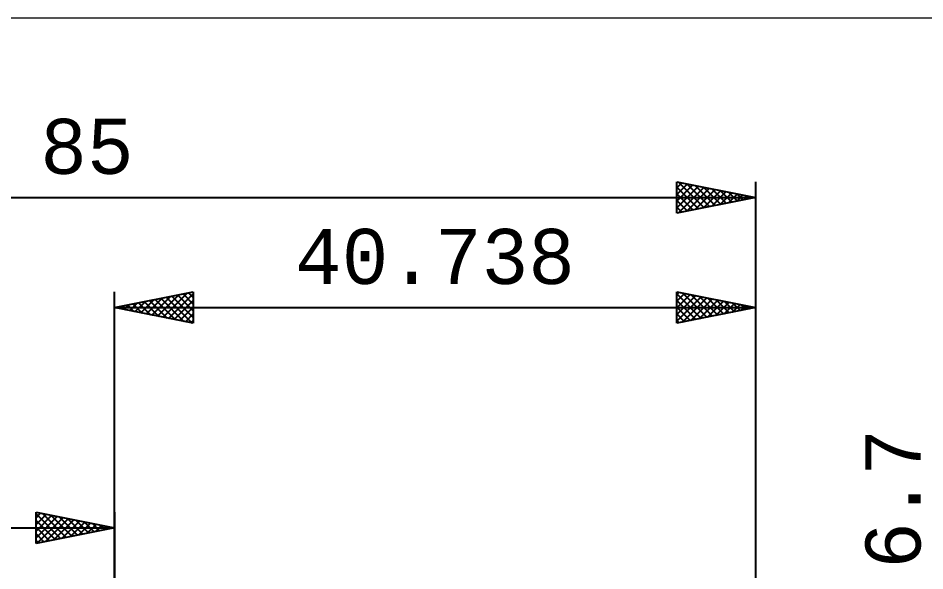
# Model space of a CAD drawing. Header units: millimetres. Extents: x -77 to 81, y -33 to 48.
# Drawn here: x -6.1 to 51.5, y 13.3 to 48.4 of the extents above; entities that cross this region are included whole.
import ezdxf
from ezdxf.enums import TextEntityAlignment as Align

# ---------------------------------------------------------------- set-up
doc = ezdxf.new("R2010")
doc.units = ezdxf.units.MM
doc.header["$LTSCALE"] = 4.8
for name, color, linetype in [('2', 7, 'CONTINUOUS'), ('INFTOTAL', 9, 'CONTINUOUS'), ('SK2', 7, 'CONTINUOUS')]:
    doc.layers.add(name, color=color, linetype=linetype)
doc.styles.get("Standard").update_dxf_attribs({"font": 'Monospac821 BT'})

msp = doc.modelspace()

# ---------------------------------------------------------------- linework, layer by layer
at = {"layer": '2', "color": 7, "linetype": 'CONTINUOUS', "lineweight": 25}
for p, q in [((0, 0), (0, 31)), ((0, 30), (5, 31)), ((2.019, 29.596), (3.028, 30.606)), ((2.373, 29.525), (3.559, 30.712)), ((2.726, 29.455), (4.089, 30.818)), ((2.931, 30.586), (4.396, 29.121)), ((3.08, 29.384), (4.619, 30.924)), ((3.284, 30.657), (4.926, 29.015)), ((3.433, 29.313), (5, 30.88)), ((3.638, 30.728), (5, 29.365)), ((3.991, 30.798), (5, 29.79)), ((4.345, 30.869), (5, 30.214)), ((4.699, 30.94), (5, 30.638)), ((5, 31), (5, 29)), ((35.738, 29), (35.738, 31)), ((35.738, 31), (40.738, 30)), ((35.738, 30.825), (35.884, 30.971)), ((35.738, 30.401), (36.237, 30.9)), ((35.738, 30.871), (37.298, 29.312)), ((35.738, 29.976), (36.591, 30.829)), ((35.738, 29.552), (36.944, 30.759)), ((35.738, 29.128), (37.298, 30.688)), ((36.108, 30.926), (37.651, 29.383)), ((36.108, 29.074), (37.652, 30.617)), ((36.638, 30.82), (38.005, 29.453)), ((37.168, 30.714), (38.358, 29.524)), ((37.699, 30.608), (38.712, 29.595)), ((40.738, 31), (40.738, 3.35)), ((0, 30), (40.738, 30)), ((5, 29), (0, 30)), ((0.102, 30.02), (0.153, 29.969)), ((0.251, 29.95), (0.377, 30.075)), ((0.456, 30.091), (0.684, 29.863)), ((0.605, 29.879), (0.907, 30.181)), ((0.809, 30.162), (1.214, 29.757)), ((0.958, 29.808), (1.437, 30.287)), ((1.163, 30.233), (1.744, 29.651)), ((1.312, 29.738), (1.968, 30.394)), ((1.517, 30.303), (2.275, 29.545)), ((1.665, 29.667), (2.498, 30.5)), ((1.87, 30.374), (2.805, 29.439)), ((2.224, 30.445), (3.335, 29.333)), ((2.577, 30.515), (3.866, 29.227)), ((3.787, 29.243), (5, 30.456)), ((4.14, 29.172), (5, 30.032)), ((35.738, 30.447), (36.944, 29.241)), ((35.738, 30.023), (36.59, 29.17)), ((40.738, 30), (35.738, 29)), ((36.639, 29.18), (38.005, 30.547)), ((37.169, 29.286), (38.359, 30.476)), ((37.699, 29.392), (38.712, 30.405)), ((38.229, 30.502), (39.065, 29.665)), ((38.23, 29.498), (39.066, 30.334)), ((38.759, 30.396), (39.419, 29.736)), ((38.76, 29.604), (39.419, 30.264)), ((39.29, 30.29), (39.772, 29.807)), ((39.29, 29.71), (39.773, 30.193)), ((39.82, 30.184), (40.126, 29.878)), ((39.821, 29.816), (40.126, 30.122)), ((40.35, 30.077), (40.48, 29.948)), ((40.351, 29.923), (40.48, 30.052)), ((4.494, 29.101), (5, 29.607)), ((35.738, 29.599), (36.237, 29.1)), ((4.847, 29.03), (5, 29.183)), ((35.738, 29.174), (35.883, 29.029))]:
    msp.add_line(p, q, dxfattribs=at)
at = {"layer": 'INFTOTAL', "color": 9, "linetype": 'CONTINUOUS', "lineweight": 18}
msp.add_line((81.112, 48.4), (-77.288, 48.4), dxfattribs=at)
at = {"layer": 'SK2', "color": 7, "linetype": 'CONTINUOUS', "lineweight": 25}
for p, q in [((35.738, 36), (35.738, 38)), ((35.738, 38), (40.738, 37)), ((35.738, 37.612), (36.061, 37.935)), ((35.738, 37.188), (36.414, 37.865)), ((35.738, 36.764), (36.768, 37.794)), ((35.738, 36.34), (37.122, 37.723)), ((35.738, 37.66), (37.121, 36.277)), ((35.843, 37.979), (37.475, 36.347)), ((35.844, 36.021), (37.475, 37.653)), ((36.373, 37.873), (37.828, 36.418)), ((36.374, 36.127), (37.829, 37.582)), ((36.904, 37.767), (38.182, 36.489)), ((36.904, 36.233), (38.182, 37.511)), ((37.434, 37.661), (38.535, 36.559)), ((37.964, 37.555), (38.889, 36.63)), ((40.738, 38), (40.738, 3.35)), ((-44.262, 37), (40.738, 37)), ((35.738, 37.235), (36.768, 36.206)), ((40.738, 37), (35.738, 36)), ((37.435, 36.339), (38.536, 37.44)), ((37.965, 36.445), (38.889, 37.37)), ((38.495, 37.449), (39.242, 36.701)), ((38.495, 36.551), (39.243, 37.299)), ((39.025, 37.343), (39.596, 36.772)), ((39.026, 36.657), (39.596, 37.228)), ((39.555, 37.236), (39.95, 36.842)), ((39.556, 36.764), (39.95, 37.158)), ((40.086, 37.13), (40.303, 36.913)), ((40.086, 36.87), (40.304, 37.087)), ((40.616, 37.024), (40.657, 36.984)), ((40.617, 36.976), (40.657, 37.016)), ((35.738, 36.811), (36.414, 36.135)), ((35.738, 36.387), (36.06, 36.064)), ((-5, 15), (-5, 17)), ((-5, 17), (0, 16)), ((-5, 16.637), (-4.698, 16.94)), ((-5, 16.879), (-3.434, 15.313)), ((-5, 16.213), (-4.344, 16.869)), ((-5, 15.789), (-3.991, 16.798)), ((-5, 15.365), (-3.637, 16.727)), ((-4.62, 16.924), (-3.08, 15.384)), ((-4.09, 16.818), (-2.727, 15.455)), ((0, 17), (0, 4)), ((-5, 16.455), (-3.787, 15.243)), ((-4.926, 15.015), (-3.284, 16.657)), ((-4.395, 15.121), (-2.93, 16.586)), ((-3.865, 15.227), (-2.577, 16.515)), ((-3.56, 16.712), (-2.373, 15.525)), ((-3.335, 15.333), (-2.223, 16.445)), ((-3.029, 16.606), (-2.02, 15.596)), ((-2.804, 15.439), (-1.869, 16.374)), ((-2.499, 16.5), (-1.666, 15.667)), ((-2.274, 15.545), (-1.516, 16.303)), ((-1.969, 16.394), (-1.313, 15.737)), ((-1.744, 15.651), (-1.162, 16.232)), ((-1.438, 16.288), (-0.959, 15.808)), ((-1.213, 15.757), (-0.809, 16.162)), ((-0.908, 16.182), (-0.605, 15.879)), ((-44.262, 16), (0, 16)), ((-5, 16.031), (-4.141, 15.172)), ((0, 16), (-5, 15)), ((-5, 15.607), (-4.494, 15.101)), ((-0.683, 15.863), (-0.455, 16.091)), ((-0.378, 16.076), (-0.252, 15.95)), ((-0.153, 15.969), (-0.102, 16.02)), ((-5, 15.182), (-4.848, 15.03))]:
    msp.add_line(p, q, dxfattribs=at)

# ---------------------------------------------------------------- texts
at = {"layer": '2', "color": 7, "linetype": 'CONTINUOUS', "lineweight": 25}
msp.add_text('40.738', height=3.5, dxfattribs=at).set_placement((20.369, 31.5), align=Align.CENTER)
msp.add_text('6.7', height=3.5, rotation=90, dxfattribs=at).set_placement((51.238, 17.837), align=Align.CENTER)
at = {"layer": 'SK2', "color": 7, "linetype": 'CONTINUOUS', "lineweight": 25}
msp.add_text('85', height=3.5, dxfattribs=at).set_placement((-1.762, 38.5), align=Align.CENTER)

doc.saveas('drawing.dxf')
